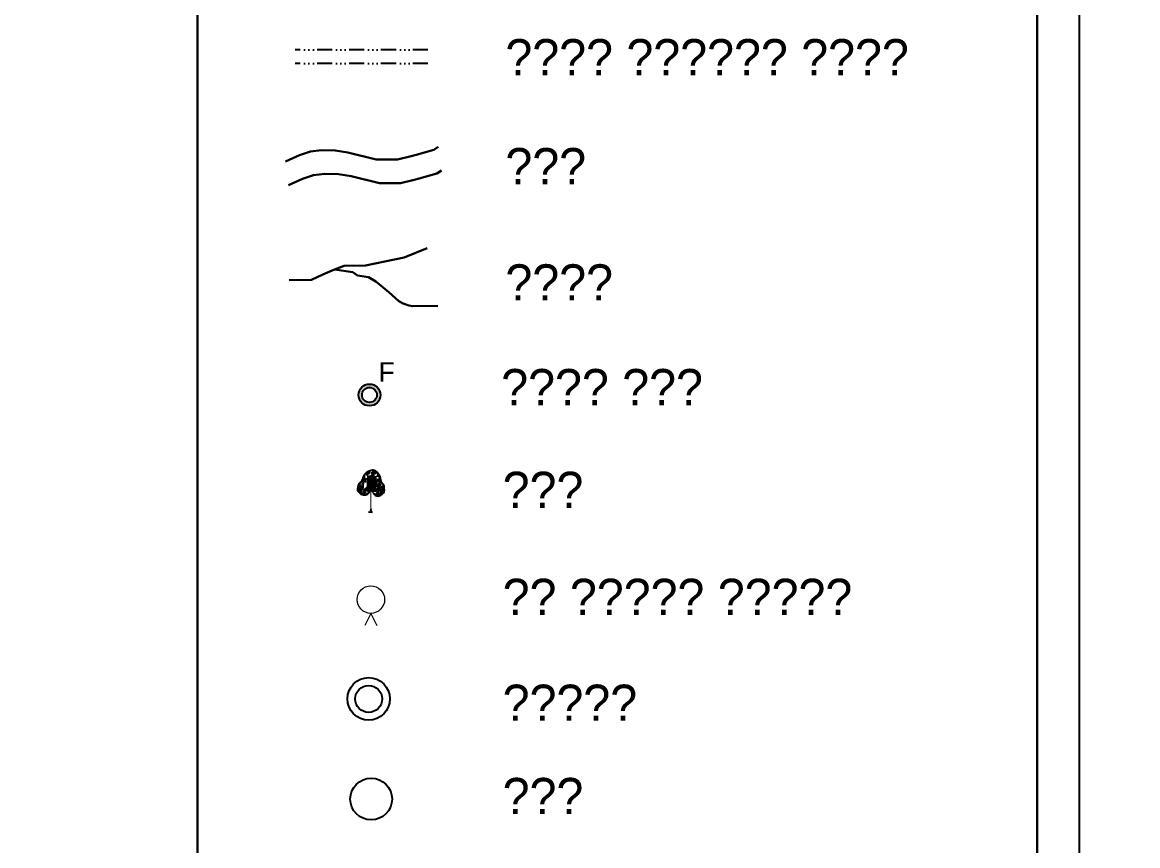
# Model space of a CAD drawing. Header units: millimetres. Extents: x -1419336 to 38707697, y -75591640 to 81.
# Drawn here: x 2407.2 to 2585.4, y -1426.9 to -1295.5 of the extents above; entities that cross this region are included whole.
import ezdxf

# ---------------------------------------------------------------- set-up
doc = ezdxf.new("R2010")
doc.units = ezdxf.units.MM
doc.linetypes.add('ACAD_ISO14W100', pattern=[24, 12, -3, 0, -3, 0, -3, 0, -3])
for name, color, linetype in [('Image', 7, 'Continuous'), ('Legend', 250, 'Continuous'), ('Sym_F', 250, 'Continuous'), ('Sym_STONE', 250, 'Continuous'), ('Sym_Tree', 92, 'Continuous')]:
    doc.layers.add(name, color=color, linetype=linetype)
doc.styles.get("Standard").update_dxf_attribs({"font": 'SakalBharati.ttf'})
picture_1 = doc.add_image_def('image5.jpg', size_in_pixel=(14666, 11006))
picture_2 = doc.add_image_def('image6.jpg', size_in_pixel=(14330, 10848))
picture_3 = doc.add_image_def('image7.jpg', size_in_pixel=(14388, 11097))

msp = doc.modelspace()

# ---------------------------------------------------------------- hatches: boundary and pattern name
at = {"layer": 'Sym_F'}
h = msp.add_hatch(color=256, dxfattribs=at)
h.paths.add_polyline_path([(2460.94, -1354.94, 1), (2464.41, -1354.94, 1)])
h.paths.add_polyline_path([(2463.87, -1354.94, -1), (2461.49, -1354.94, -1)], flags=16)

# ---------------------------------------------------------------- linework, layer by layer
at = {"color": 5, "lineweight": 20}
for q in [(2461.93, -1391.75), (2463.88, -1391.75)]:
    msp.add_line((2462.9, -1389.8), q, dxfattribs=at)
msp.add_ellipse((2462.9, -1387.6), major_axis=(2.2, 0), ratio=1, dxfattribs=at)
for major_axis in [(3.39, 0), (2.15, 0)]:
    msp.add_ellipse((2462.55, -1403.45), major_axis=major_axis, ratio=1)
at = {"layer": 'Legend'}
msp.add_lwpolyline([(1511.1, -1109.19), (2575.99, -1109.19), (2575.99, -1811.01), (1511.1, -1811.01)], close=True, dxfattribs=at)
at = {"layer": 'Legend', "lineweight": 30}
msp.add_lwpolyline([(2456.8, -1804.33), (1517.78, -1804.33), (1517.78, -1115.86), (2456.8, -1115.86), (2569.31, -1115.86), (2569.31, -1158.52), (2569.31, -1193.27), (2569.31, -1210.44), (2569.31, -1217.72), (2569.31, -1229.64), (2569.31, -1669.28), (2569.31, -1729.25), (2569.31, -1769.54), (2569.31, -1804.33)], close=True, dxfattribs=at)
for points in [[(2435.23, -1115.86), (2435.23, -1158.52), (2435.23, -1193.27), (2435.23, -1229.64), (2435.23, -1669.28), (2435.23, -1729.25), (2435.23, -1769.54), (2435.23, -1804.33)], [(2449.85, -1336.61), (2453.41, -1336.55), (2455.25, -1335.73), (2457.11, -1334.89), (2458.64, -1334.33), (2462.03, -1334.28), (2468.2, -1333), (2471.88, -1331.53)], [(2457.11, -1334.89), (2460.01, -1335.34), (2460.75, -1335.87), (2462.5, -1336.12), (2463.68, -1336.84), (2465.78, -1338.52), (2467.39, -1339.96), (2468.04, -1340.34), (2468.97, -1340.67), (2469.6, -1340.77), (2473.62, -1340.74)]]:
    msp.add_lwpolyline(points, dxfattribs=at)
at = {"layer": 'Legend', "linetype": 'ACAD_ISO14W100', "ltscale": 0.2, "flags": 128}
for points in [[(2472.02, -1299.87), (2450.8, -1299.87)], [(2472.02, -1302.03), (2450.8, -1302.03)]]:
    msp.add_lwpolyline(points, dxfattribs=at)
at = {"layer": 'Legend', "color": 5, "lineweight": 30}
for points in [[(2449.28, -1317.68), (2451.51, -1316.66), (2453.24, -1316.07), (2455.04, -1315.85), (2457.22, -1315.91), (2459.25, -1316.25), (2463.77, -1317.36), (2465.77, -1317.36), (2467.16, -1317.36), (2469.34, -1316.81), (2470.14, -1316.61), (2472.94, -1315.83), (2473.67, -1315.36)], [(2449.77, -1321.46), (2452, -1320.44), (2453.73, -1319.85), (2455.53, -1319.62), (2457.71, -1319.68), (2459.74, -1320.03), (2464.26, -1321.13), (2466.26, -1321.13), (2467.65, -1321.13), (2469.83, -1320.58), (2470.63, -1320.38), (2473.43, -1319.6), (2474.16, -1319.13)]]:
    msp.add_lwpolyline(points, dxfattribs=at)
at = {"layer": 'Sym_F'}
for major_axis in [(1.74, 0), (1.19, 0)]:
    msp.add_ellipse((2462.68, -1354.94), major_axis=major_axis, ratio=1, dxfattribs=at)
at = {"layer": 'Sym_STONE'}
msp.add_ellipse((2462.95, -1419.44), major_axis=(3.33, 0), ratio=1, dxfattribs=at)
at = {"layer": 'Sym_Tree'}
for p, q in [((2463.14, -1366.96), (2462.91, -1366.99)), ((2462.55, -1373.62), (2463.19, -1373.63))]:
    msp.add_line(p, q, dxfattribs=at)
at = {"layer": 'Sym_Tree', "color": 82, "const_width": 0.8}
for points in [[(2462.6, -1370.37), (2462.7, -1367.8)], [(2462.69, -1370.38), (2462.79, -1367.82)], [(2463.02, -1370), (2463.12, -1367.44)], [(2463.35, -1370.43), (2463.45, -1367.87)], [(2461.95, -1369.78), (2462.28, -1370.25)], [(2462.46, -1369.89), (2462.8, -1370.37)], [(2464.25, -1370), (2463.76, -1370.33)], [(2463.88, -1369.8), (2464.21, -1370.28)]]:
    msp.add_lwpolyline(points, dxfattribs=at)
at = {"layer": 'Sym_Tree', "color": 34}
msp.add_lwpolyline([(2462.91, -1373.62, 0.48, 0.16, 0), (2462.91, -1372.98, 0.16, 0.16, 0), (2462.91, -1370.35, 0.16, 0.16, 0)], format="xyseb", dxfattribs=at)
at = {"layer": 'Sym_Tree', "color": 82}
msp.add_open_spline([(2462.69, -1370.46), (2462.54, -1370.62), (2462.32, -1370.86), (2461.88, -1370.96), (2461.5, -1370.94), (2461.17, -1370.61), (2460.71, -1370.22), (2460.92, -1369.63), (2460.93, -1369.04), (2461.6, -1368.71), (2461.62, -1367.9), (2462.13, -1367.38), (2462.53, -1367.03), (2462.82, -1366.99), (2462.91, -1366.99)], degree=3, knots=[0, 0, 0, 0, 0.357151, 0.545743, 0.741494, 0.970117, 1.319935, 1.641608, 1.935314, 2.250626, 2.755061, 3.137005, 3.457298, 3.618487, 3.618487, 3.618487, 3.618487], dxfattribs=at)
at = {"layer": 'Sym_Tree', "color": 82, "start_tangent": (2462.911458, -1373.624316), "end_tangent": (2462.911458, -1373.624316)}
msp.add_spline([(2463.14, -1370.46), (2463.57, -1370.93), (2463.88, -1371.05), (2464.23, -1371.05), (2464.58, -1370.85), (2465.02, -1370.42), (2465.04, -1369.85), (2464.98, -1369.33), (2464.63, -1368.9), (2464.41, -1368.03), (2464.06, -1367.45), (2463.64, -1367.07), (2463.14, -1366.96)], degree=3, dxfattribs=at)
at = {"layer": 'Sym_Tree', "color": 82}
for points in [[(2461.65, -1368.22), (2461.58, -1368.39), (2461.83, -1367.88), (2461.79, -1367.87)], [(2461.92, -1367.58), (2461.76, -1367.86), (2461.68, -1368.13), (2461.62, -1368.39)], [(2462.04, -1367.97), (2461.79, -1367.87), (2461.82, -1368.19), (2461.62, -1368.39)], [(2461.7, -1367.99), (2461.76, -1367.86), (2461.67, -1368.16), (2461.7, -1368)], [(2462.04, -1367.97), (2461.89, -1367.65), (2461.76, -1367.86), (2461.7, -1368.09)], [(2461.76, -1367.86), (2461.74, -1367.93), (2461.7, -1367.99), (2461.76, -1367.86)], [(2461.7, -1368.09), (2461.74, -1367.93), (2461.76, -1367.86), (2461.74, -1367.93)], [(2461.76, -1367.86), (2461.7, -1368.09), (2461.82, -1368.19), (2462.04, -1367.97)], [(2462.92, -1366.99), (2462.21, -1367.32), (2461.92, -1367.58), (2461.76, -1367.86)], [(2461.83, -1367.88), (2461.79, -1367.87), (2462.07, -1367.49), (2462.21, -1367.32)], [(2461.82, -1368.19), (2462.04, -1367.97), (2462.04, -1367.97), (2461.79, -1367.87)], [(2461.98, -1368.25), (2462.04, -1367.97), (2462.04, -1367.97), (2461.89, -1367.65)], [(2462.01, -1367.58), (2461.98, -1367.54), (2461.91, -1367.69), (2461.92, -1367.73)], [(2461.91, -1367.69), (2461.92, -1367.73), (2461.95, -1367.63), (2462.01, -1367.58)], [(2462.07, -1367.49), (2462.21, -1367.32), (2461.92, -1367.58), (2462.07, -1367.49)], [(2462.04, -1367.97), (2461.92, -1367.73), (2461.99, -1367.58), (2462.32, -1367.38)], [(2461.92, -1367.58), (2462.07, -1367.49), (2462.01, -1367.58), (2461.98, -1367.54)], [(2461.92, -1367.73), (2462, -1367.66), (2462.76, -1368.01), (2463.03, -1368.12)], [(2462, -1367.66), (2461.94, -1367.68), (2461.92, -1367.73), (2462, -1367.66)], [(2462, -1367.66), (2462, -1367.61), (2462, -1367.66), (2461.94, -1367.68)], [(2461.95, -1367.63), (2462.01, -1367.58), (2462.92, -1366.99), (2462.72, -1367.01)], [(2461.99, -1367.58), (2462.32, -1367.38), (2462.35, -1367.84), (2462, -1367.66)], [(2462.25, -1367.43), (2462.32, -1367.38), (2462, -1367.66), (2462, -1367.61)], [(2462.35, -1367.84), (2462, -1367.66), (2462.01, -1367.75), (2462.35, -1367.84)], [(2462.01, -1367.75), (2462.35, -1367.84), (2462.32, -1367.38), (2463.04, -1367.09)], [(2462.29, -1367.36), (2462.1, -1367.47), (2462.01, -1367.58), (2462.29, -1367.36)], [(2462.05, -1367.62), (2462.09, -1367.65), (2462.25, -1367.43), (2462.32, -1367.38)], [(2462.32, -1367.38), (2462.1, -1367.47), (2462.05, -1367.62), (2462.09, -1367.65)], [(2462.32, -1367.38), (2463.04, -1367.09), (2462.32, -1367.38), (2462.1, -1367.47)], [(2462.21, -1367.32), (2462.5, -1367.19), (2462.29, -1367.36), (2462.1, -1367.47)], [(2462.5, -1367.19), (2462.54, -1367.07), (2462.36, -1367.19), (2462.21, -1367.32)], [(2462.5, -1367.19), (2462.39, -1367.19), (2462.21, -1367.32), (2462.5, -1367.19)], [(2462.36, -1367.19), (2462.21, -1367.32), (2462.5, -1367.19), (2462.39, -1367.19)], [(2462.33, -1367.38), (2462.92, -1366.99), (2463.12, -1366.99), (2462.99, -1367.13)], [(2463.36, -1366.99), (2462.78, -1367.37), (2462.33, -1367.38), (2462.92, -1366.99)], [(2462.92, -1366.99), (2462.72, -1367.01), (2462.53, -1367.08), (2462.36, -1367.19)], [(2462.53, -1367.08), (2462.36, -1367.19), (2462.64, -1367.05), (2462.72, -1367.01)], [(2462.68, -1367.04), (2462.5, -1367.19), (2462.52, -1367.12), (2462.36, -1367.19)], [(2462.68, -1367.04), (2462.64, -1367.05), (2462.36, -1367.19), (2462.5, -1367.19)], [(2462.36, -1367.19), (2462.5, -1367.19), (2462.62, -1367.07), (2462.63, -1367.05)], [(2462.52, -1367.12), (2462.36, -1367.19), (2462.5, -1367.19), (2462.54, -1367.07)], [(2463.53, -1367.86), (2462.8, -1367.84), (2462.48, -1367.97), (2462.37, -1367.73)], [(2462.46, -1367.58), (2462.73, -1367.36), (2463.36, -1366.99), (2463.53, -1367.86)], [(2462.77, -1367.43), (2462.78, -1367.37), (2462.46, -1367.58), (2462.73, -1367.36)], [(2462.62, -1367.07), (2462.62, -1367.07), (2462.68, -1367.04), (2462.5, -1367.19)], [(2462.52, -1367.08), (2462.5, -1367.19), (2462.63, -1367.05), (2462.59, -1367.07)], [(2462.62, -1367.07), (2462.63, -1367.05), (2462.52, -1367.08), (2462.5, -1367.19)], [(2462.52, -1367.08), (2462.72, -1367.01), (2462.68, -1367.04), (2462.64, -1367.05)], [(2462.64, -1367.05), (2462.72, -1367.01), (2462.52, -1367.08), (2462.72, -1367.01)], [(2462.63, -1367.05), (2462.59, -1367.07), (2462.62, -1367.07)], [(2463.53, -1367.86), (2462.8, -1367.84), (2462.78, -1368.21), (2462.72, -1368.41)], [(2463.36, -1366.99), (2463.53, -1367.86), (2462.8, -1367.84), (2462.77, -1367.38)], [(2463.73, -1367.12), (2463.55, -1367.04), (2462.77, -1367.39), (2462.78, -1367.43)], [(2462.78, -1367.37), (2462.78, -1367.37), (2462.77, -1367.43), (2462.78, -1367.37)], [(2462.77, -1367.39), (2462.78, -1367.43), (2462.78, -1367.37)], [(2462.8, -1367.84), (2462.77, -1367.38), (2463.53, -1367.86), (2462.8, -1367.84)], [(2462.92, -1366.99), (2463.14, -1366.96), (2463.36, -1366.99), (2462.78, -1367.37)], [(2463.41, -1368.49), (2463.51, -1368.13), (2463.53, -1367.86), (2462.8, -1367.84)], [(2463.12, -1366.99), (2462.99, -1367.13), (2462.85, -1367.17), (2462.96, -1367.07)], [(2462.99, -1367.13), (2462.85, -1367.17), (2462.87, -1367.11), (2462.96, -1367.07)], [(2462.85, -1367.17), (2462.96, -1367.07), (2462.99, -1367.13), (2462.85, -1367.17)], [(2462.86, -1367.17), (2462.87, -1367.11), (2462.96, -1367.07), (2462.91, -1366.99)], [(2462.96, -1367.07), (2462.91, -1366.99), (2463.12, -1366.99), (2462.96, -1367.07)], [(2463.12, -1366.99), (2462.96, -1367.07), (2463.14, -1366.96), (2463.36, -1366.99)], [(2463.12, -1368.47), (2463.07, -1368.1), (2463.09, -1367.83), (2463.81, -1367.9)], [(2463.36, -1366.99), (2463.09, -1367.83), (2463.81, -1367.9), (2463.9, -1367.46)], [(2464.18, -1367.69), (2463.94, -1367.44), (2463.36, -1366.99), (2463.09, -1367.83)], [(2463.81, -1367.9), (2463.9, -1367.46), (2463.09, -1367.83), (2463.81, -1367.9)], [(2463.09, -1367.83), (2463.81, -1367.9), (2464.11, -1368.08), (2464.25, -1367.85)], [(2463.09, -1367.83), (2463.81, -1367.9), (2463.78, -1368.28), (2463.82, -1368.48)], [(2464.25, -1367.85), (2464.18, -1367.77), (2463.38, -1368.02), (2463.1, -1368.1)], [(2463.29, -1367.13), (2463.11, -1367.04), (2463.14, -1367.07), (2463.18, -1367.09)], [(2463.18, -1367.09), (2463.11, -1367.04), (2463.29, -1367.13), (2463.11, -1367.04)], [(2463.14, -1366.96), (2463.36, -1366.99), (2463.63, -1367.09), (2463.55, -1367.04)], [(2463.19, -1367.09), (2463.22, -1367.11), (2463.2, -1367.11)], [(2463.9, -1367.46), (2463.23, -1367.08), (2463.9, -1367.45), (2464.11, -1367.57)], [(2464.16, -1367.86), (2463.81, -1367.9), (2463.9, -1367.46), (2463.23, -1367.08)], [(2463.36, -1366.99), (2463.55, -1367.04), (2463.73, -1367.12), (2463.88, -1367.26)], [(2464.23, -1367.75), (2464.18, -1367.69), (2463.36, -1366.99), (2463.55, -1367.04)], [(2463.36, -1366.99), (2464.02, -1367.41), (2464.28, -1367.7), (2464.4, -1368)], [(2463.73, -1367.12), (2463.88, -1367.26), (2463.63, -1367.09), (2463.55, -1367.04)], [(2463.59, -1367.07), (2463.74, -1367.24), (2463.74, -1367.17), (2463.88, -1367.26)], [(2463.65, -1367.11), (2463.65, -1367.11), (2463.59, -1367.07), (2463.74, -1367.24)], [(2463.59, -1367.07), (2463.63, -1367.09), (2463.88, -1367.26), (2463.74, -1367.24)], [(2463.74, -1367.13), (2463.74, -1367.24), (2463.63, -1367.09), (2463.67, -1367.11)], [(2463.65, -1367.11), (2463.63, -1367.09), (2463.74, -1367.13), (2463.74, -1367.24)], [(2463.88, -1367.26), (2463.74, -1367.24), (2463.65, -1367.11), (2463.63, -1367.09)], [(2463.74, -1367.24), (2463.73, -1367.12), (2463.88, -1367.26), (2464.02, -1367.41)], [(2463.74, -1367.17), (2463.88, -1367.26), (2463.74, -1367.24), (2463.73, -1367.12)], [(2464.02, -1367.41), (2463.74, -1367.24), (2463.94, -1367.44), (2464.11, -1367.57)], [(2463.74, -1367.24), (2463.86, -1367.25), (2464.02, -1367.41), (2463.74, -1367.24)], [(2463.88, -1367.26), (2464.02, -1367.41), (2463.74, -1367.24), (2463.86, -1367.25)], [(2464.2, -1367.7), (2463.9, -1367.46), (2463.81, -1367.9), (2464.18, -1367.77)], [(2463.81, -1367.9), (2464.18, -1367.77), (2464.16, -1367.86), (2463.81, -1367.9)], [(2463.9, -1367.45), (2464.11, -1367.57), (2464.14, -1367.73), (2464.09, -1367.75)], [(2463.96, -1367.51), (2463.9, -1367.46), (2464.18, -1367.77), (2464.19, -1367.72)], [(2464.14, -1367.73), (2464.09, -1367.75), (2463.96, -1367.51), (2463.9, -1367.46)], [(2464.11, -1368.08), (2464.25, -1367.85), (2464.2, -1367.7), (2463.9, -1367.46)], [(2463.94, -1367.44), (2464.11, -1367.57), (2464.18, -1367.69), (2463.94, -1367.44)], [(2464.13, -1367.59), (2464.02, -1367.41), (2464.28, -1367.7), (2464.13, -1367.59)], [(2464.33, -1368.01), (2464.36, -1368.01), (2464.13, -1367.59), (2464.02, -1367.41)], [(2464.11, -1368.08), (2464.3, -1367.78), (2464.4, -1368), (2464.43, -1368.24)], [(2464.13, -1368.36), (2464.11, -1368.08), (2464.11, -1368.08), (2464.3, -1367.78)], [(2464.28, -1367.7), (2464.13, -1367.59), (2464.18, -1367.69), (2464.22, -1367.66)], [(2464.18, -1367.69), (2464.22, -1367.66), (2464.28, -1367.81), (2464.25, -1367.85)], [(2464.28, -1367.81), (2464.25, -1367.85), (2464.23, -1367.75), (2464.18, -1367.69)], [(2464.18, -1367.77), (2464.19, -1367.72), (2464.18, -1367.77), (2464.24, -1367.8)], [(2464.18, -1367.77), (2464.24, -1367.8), (2464.25, -1367.85), (2464.18, -1367.77)], [(2464.28, -1367.7), (2464.4, -1368), (2464.44, -1368.28), (2464.47, -1368.54)], [(2461.07, -1369.25), (2460.91, -1369.45), (2460.82, -1370.04), (2461.63, -1370.1)], [(2460.88, -1369.85), (2460.82, -1370.04), (2460.91, -1369.45), (2460.84, -1369.85)], [(2460.91, -1369.45), (2460.84, -1369.85), (2460.98, -1369.52), (2460.99, -1369.49)], [(2460.84, -1370.22), (2460.9, -1370.27), (2460.91, -1369.45), (2460.98, -1369.52)], [(2460.91, -1369.45), (2460.98, -1369.52), (2460.88, -1369.85)], [(2461.21, -1369.08), (2461.23, -1369.67), (2460.91, -1369.44), (2461.23, -1369.67)], [(2461.03, -1369.08), (2460.97, -1369.2), (2460.93, -1369.35), (2460.91, -1369.45)], [(2460.91, -1369.44), (2461.23, -1369.67), (2461.39, -1369.25), (2461.28, -1369.17)], [(2460.93, -1369.35), (2460.91, -1369.45), (2461.09, -1369.53), (2461.28, -1369.17)], [(2461.03, -1369.28), (2461.03, -1369.28), (2461.07, -1369.25), (2460.91, -1369.45)], [(2460.93, -1369.36), (2461.02, -1369.25), (2461.02, -1369.25)], [(2460.97, -1369.31), (2460.94, -1369.33), (2460.93, -1369.36), (2461.02, -1369.25)], [(2461, -1369.3), (2460.99, -1369.18), (2460.97, -1369.31), (2460.94, -1369.33)], [(2461.03, -1369.28), (2460.94, -1369.33), (2461, -1369.3), (2460.99, -1369.18)], [(2460.96, -1369.38), (2460.96, -1369.38), (2461.03, -1369.28), (2460.94, -1369.33)], [(2461.18, -1369.11), (2461.1, -1369.09), (2460.99, -1369.18), (2460.96, -1369.38)], [(2460.99, -1369.18), (2460.96, -1369.38), (2461.05, -1369.26), (2461.07, -1369.15)], [(2461.05, -1369.33), (2461.05, -1369.26), (2460.96, -1369.38)], [(2461.27, -1369), (2461.2, -1369.01), (2461.03, -1369.08), (2460.97, -1369.2)], [(2461.01, -1369.44), (2461.38, -1369.35), (2461.02, -1369.39), (2460.98, -1369.52)], [(2461.02, -1369.39), (2460.98, -1369.52), (2461.02, -1369.71), (2461.1, -1369.57)], [(2461.02, -1369.55), (2461.05, -1369.49), (2460.98, -1370.43), (2461.12, -1370.51)], [(2460.98, -1369.52), (2460.99, -1369.49), (2461.63, -1370.1), (2461.47, -1369.96)], [(2460.99, -1369.18), (2461.03, -1369.08), (2461.05, -1369.33), (2461.05, -1369.26)], [(2461.07, -1369.15), (2461.1, -1369.09), (2460.99, -1369.18), (2461.03, -1369.08)], [(2461.1, -1369.57), (2461.11, -1369.63), (2461.01, -1369.44), (2461.38, -1369.35)], [(2461.02, -1369.25), (2461.02, -1369.25), (2461.03, -1369.28)], [(2461.02, -1369.71), (2461.1, -1369.57), (2461.02, -1369.55), (2461.05, -1369.49)], [(2461.04, -1369.07), (2461.1, -1369.01), (2461.14, -1368.97), (2461.2, -1368.91)], [(2461.13, -1369.1), (2461.7, -1368.91), (2461.04, -1369.07), (2461.1, -1369.01)], [(2461.18, -1369.14), (2461.05, -1369.26), (2461.25, -1369.12), (2461.21, -1369.08)], [(2461.05, -1369.26), (2461.07, -1369.15), (2461.18, -1369.11)], [(2461.09, -1369.53), (2461.28, -1369.17), (2461.18, -1369.14), (2461.05, -1369.26)], [(2461.18, -1369.11), (2461.18, -1369.11), (2461.07, -1369.15), (2461.1, -1369.09)], [(2461.15, -1369.88), (2461.09, -1369.53), (2461.47, -1369.96), (2461.21, -1369.71)], [(2461.23, -1369.67), (2461.23, -1369.67), (2461.15, -1369.88), (2461.09, -1369.53)], [(2461.2, -1368.92), (2461.14, -1368.97), (2461.1, -1369.01), (2461.18, -1369)], [(2461.1, -1369.01), (2461.18, -1369), (2461.2, -1369.01), (2461.27, -1369)], [(2461.23, -1369.1), (2461.28, -1369.06), (2461.18, -1369.11), (2461.1, -1369.09)], [(2461.25, -1369.69), (2461.11, -1369.63), (2461.1, -1369.57), (2461.11, -1369.63)], [(2461.21, -1369.71), (2461.29, -1369.74), (2461.25, -1369.69), (2461.11, -1369.63)], [(2461.25, -1369.12), (2461.21, -1369.08), (2461.13, -1369.1), (2461.7, -1368.91)], [(2461.26, -1368.87), (2461.29, -1368.98), (2461.2, -1369.01), (2461.14, -1368.97)], [(2461.14, -1368.97), (2461.2, -1368.91), (2461.26, -1368.87), (2461.29, -1368.98)], [(2461.2, -1369.01), (2461.14, -1368.97), (2461.2, -1368.91), (2461.21, -1368.98)], [(2461.14, -1368.97), (2461.2, -1368.98), (2461.2, -1368.92), (2461.14, -1368.97)], [(2461.2, -1368.98), (2461.2, -1368.98), (2461.14, -1368.97), (2461.2, -1368.98)], [(2461.23, -1368.94), (2461.18, -1369), (2461.38, -1368.76)], [(2461.29, -1368.98), (2461.2, -1368.98), (2461.23, -1368.94), (2461.18, -1369)], [(2461.2, -1368.91), (2461.21, -1368.98), (2461.2, -1368.92), (2461.23, -1368.94)], [(2461.2, -1368.92), (2461.23, -1368.94), (2461.2, -1368.98)], [(2461.2, -1369.01), (2461.27, -1369), (2461.29, -1368.98), (2461.2, -1368.98)], [(2461.27, -1369), (2461.27, -1369), (2461.27, -1369), (2461.2, -1369.01)], [(2461.21, -1369.08), (2461.29, -1369.05), (2461.28, -1369.15), (2461.21, -1369.11)], [(2461.29, -1369.05), (2461.29, -1369.16), (2461.21, -1369.08), (2461.29, -1369.05)], [(2461.39, -1369.25), (2461.29, -1369.05), (2461.21, -1369.08), (2461.23, -1369.67)], [(2461.28, -1369.15), (2461.21, -1369.11), (2461.28, -1369.15), (2461.29, -1369.07)], [(2461.53, -1369.53), (2461.31, -1369.75), (2461.21, -1369.71), (2461.29, -1369.74)], [(2461.47, -1369.96), (2461.21, -1369.71), (2461.23, -1369.67), (2461.48, -1369.83)], [(2461.36, -1369.34), (2461.22, -1369.29), (2461.36, -1369.34), (2461.23, -1369.67)], [(2461.36, -1369.34), (2461.27, -1369.3), (2461.36, -1369.34), (2461.22, -1369.29)], [(2461.87, -1368.83), (2461.76, -1370.01), (2461.23, -1369.67), (2461.5, -1369.1)], [(2461.76, -1370.01), (2461.23, -1369.67), (2461.27, -1369), (2461.51, -1368.96)], [(2461.28, -1369.15), (2461.29, -1369.07), (2461.23, -1369.1), (2461.28, -1369.06)], [(2461.23, -1369.67), (2461.5, -1369.1), (2461.46, -1369.91), (2461.46, -1370.22)], [(2461.36, -1369.34), (2461.23, -1369.67), (2461.28, -1369.17), (2461.39, -1369.25)], [(2461.39, -1369.25), (2461.45, -1369.38), (2461.23, -1369.67), (2461.38, -1369.35)], [(2461.23, -1369.67), (2461.38, -1369.35), (2461.36, -1369.34), (2461.27, -1369.3)], [(2461.23, -1369.67), (2461.23, -1369.67), (2461.53, -1369.53), (2461.31, -1369.75)], [(2461.74, -1369.53), (2461.23, -1369.67), (2461.23, -1369.67)], [(2461.63, -1370.1), (2461.47, -1369.96), (2461.74, -1369.53), (2461.23, -1369.67)], [(2461.23, -1369.67), (2461.39, -1369.66), (2461.23, -1369.67)], [(2461.23, -1369.67), (2461.48, -1369.83), (2461.23, -1369.67), (2461.39, -1369.66)], [(2461.76, -1370.01), (2461.46, -1369.91), (2461.76, -1370.01), (2461.23, -1369.67)], [(2461.26, -1368.87), (2461.27, -1368.89), (2461.38, -1368.76), (2461.52, -1368.68)], [(2461.38, -1368.76), (2461.38, -1368.76), (2461.26, -1368.87), (2461.27, -1368.89)], [(2461.27, -1369), (2461.27, -1368.89), (2461.33, -1368.97), (2461.52, -1368.68)], [(2461.38, -1368.76), (2461.52, -1368.68), (2461.27, -1369), (2461.27, -1368.89)], [(2461.52, -1368.82), (2461.52, -1368.68), (2461.27, -1369)], [(2461.27, -1369), (2461.51, -1368.96), (2461.68, -1368.8), (2461.51, -1368.96)], [(2461.27, -1369), (2461.27, -1369), (2461.27, -1369)], [(2461.27, -1369), (2461.27, -1369), (2461.27, -1369)], [(2461.39, -1369.25), (2461.28, -1369.17), (2461.39, -1369.25), (2461.27, -1369.3)], [(2461.39, -1369.25), (2461.27, -1369.3), (2461.39, -1369.25), (2461.45, -1369.38)], [(2461.28, -1369.17), (2461.33, -1369.13), (2461.29, -1369.05), (2461.29, -1369.16)], [(2461.28, -1369.17), (2461.39, -1369.25), (2461.28, -1369.17), (2461.33, -1369.13)], [(2461.5, -1368.98), (2461.5, -1369.1), (2461.39, -1369.25), (2461.29, -1369.05)], [(2461.33, -1368.97), (2461.52, -1368.68), (2461.52, -1368.82), (2461.64, -1368.82)], [(2461.33, -1368.97), (2461.52, -1368.88), (2461.52, -1368.82), (2461.35, -1368.95)], [(2461.52, -1368.88), (2461.52, -1368.82), (2461.33, -1368.97), (2461.52, -1368.88)], [(2461.52, -1368.82), (2461.35, -1368.95), (2461.52, -1368.88), (2461.52, -1368.82)], [(2461.38, -1368.76), (2461.52, -1368.68), (2461.62, -1368.39), (2461.58, -1368.39)], [(2461.51, -1368.59), (2461.51, -1368.58), (2461.38, -1368.76), (2461.52, -1368.68)], [(2461.5, -1369.1), (2461.5, -1368.98), (2461.41, -1369.29), (2461.39, -1369.25)], [(2461.41, -1369.29), (2461.39, -1369.25), (2461.55, -1369.25), (2461.5, -1369.32)], [(2461.45, -1369.38), (2461.5, -1369.32), (2461.5, -1369.1), (2461.5, -1368.98)], [(2461.49, -1369.46), (2461.58, -1369.51), (2461.45, -1369.38), (2461.5, -1369.32)], [(2461.63, -1369.31), (2461.5, -1369.32), (2461.49, -1369.46), (2461.58, -1369.51)], [(2461.53, -1369.53), (2461.49, -1369.46), (2461.5, -1369.32), (2461.58, -1369.51)], [(2461.76, -1370.01), (2461.6, -1370.02), (2461.53, -1369.53), (2461.49, -1369.46)], [(2461.87, -1368.83), (2461.68, -1368.8), (2461.55, -1369.25), (2461.5, -1369.1)], [(2461.68, -1368.8), (2461.51, -1368.96), (2461.5, -1369.1), (2461.51, -1368.96)], [(2461.5, -1369.1), (2461.51, -1368.96), (2461.52, -1368.82)], [(2461.5, -1368.98), (2461.6, -1368.99), (2461.5, -1368.98), (2461.5, -1369.1)], [(2461.5, -1369.1), (2461.5, -1368.98), (2461.5, -1368.98), (2461.6, -1368.99)], [(2461.55, -1369.25), (2461.5, -1369.1), (2461.5, -1369.1), (2461.5, -1368.98)], [(2461.55, -1369.25), (2461.5, -1369.32), (2461.76, -1370.01), (2461.6, -1370.02)], [(2461.5, -1369.32), (2461.58, -1369.51), (2461.63, -1369.31), (2461.5, -1369.32)], [(2461.5, -1369.32), (2461.58, -1369.51), (2461.5, -1369.32), (2461.58, -1369.51)], [(2461.55, -1368.72), (2461.52, -1368.68), (2461.51, -1368.59), (2461.51, -1368.58)], [(2461.82, -1368.19), (2461.62, -1368.39), (2461.68, -1368.8), (2461.52, -1368.82)], [(2461.52, -1368.88), (2461.52, -1368.82), (2461.55, -1368.72), (2461.52, -1368.68)], [(2461.52, -1368.82), (2461.52, -1368.82), (2461.52, -1368.82), (2461.52, -1368.68)], [(2461.68, -1368.8), (2461.52, -1368.82), (2461.96, -1368.84), (2462.43, -1368.84)], [(2461.52, -1368.82), (2461.64, -1368.82), (2461.52, -1368.88), (2461.52, -1368.82)], [(2461.52, -1368.82), (2461.52, -1368.82), (2461.52, -1368.82)], [(2461.53, -1368.65), (2461.55, -1368.72), (2461.62, -1368.39), (2461.67, -1368.57)], [(2461.62, -1368.39), (2461.58, -1368.39), (2461.56, -1368.48), (2461.53, -1368.53)], [(2461.56, -1368.48), (2461.53, -1368.53), (2461.53, -1368.65), (2461.55, -1368.72)], [(2461.54, -1368.6), (2461.55, -1368.72), (2461.7, -1368.14), (2461.72, -1368.08)], [(2461.56, -1368.48), (2461.62, -1368.39), (2461.54, -1368.6), (2461.55, -1368.72)], [(2461.62, -1368.39), (2461.67, -1368.57), (2461.56, -1368.48), (2461.62, -1368.39)], [(2461.7, -1368), (2461.65, -1368.15), (2461.65, -1368.22), (2461.58, -1368.39)], [(2461.68, -1368.13), (2461.7, -1368.09), (2461.58, -1368.39), (2461.61, -1368.39)], [(2461.64, -1368.31), (2461.58, -1368.39), (2461.65, -1368.15), (2461.7, -1368.14)], [(2461.63, -1368.34), (2461.66, -1368.24), (2461.64, -1368.31), (2461.58, -1368.39)], [(2461.58, -1368.39), (2461.61, -1368.39), (2461.64, -1368.33), (2461.64, -1368.31)], [(2461.68, -1368.13), (2461.62, -1368.39), (2461.98, -1368.25), (2462.04, -1367.97)], [(2461.67, -1368.16), (2461.7, -1368), (2461.63, -1368.34), (2461.66, -1368.24)], [(2461.64, -1368.33), (2461.64, -1368.31), (2461.66, -1368.24), (2461.7, -1368.09)], [(2461.65, -1368.15), (2461.7, -1368.14), (2461.7, -1368), (2461.65, -1368.15)], [(2461.7, -1368.14), (2461.72, -1368.08), (2461.68, -1368.13), (2461.7, -1368.09)], [(2461.82, -1368.19), (2462.06, -1368.55), (2462.2, -1368.76), (2461.68, -1368.8)], [(2461.68, -1368.8), (2462.2, -1368.76), (2461.82, -1368.19), (2462.06, -1368.55)], [(2462.27, -1368.41), (2462.2, -1368.76), (2461.68, -1368.8), (2462.2, -1368.76)], [(2462.2, -1368.76), (2461.68, -1368.8), (2461.96, -1368.84)], [(2461.87, -1368.83), (2462.14, -1369), (2461.87, -1368.83), (2461.68, -1368.8)], [(2461.7, -1367.99), (2461.7, -1367.99), (2461.7, -1368.09), (2461.74, -1367.93)], [(2462.27, -1368.41), (2461.82, -1368.19), (2462.27, -1368.41), (2462.2, -1368.76)], [(2462.33, -1368.21), (2462.69, -1368.21), (2462.27, -1368.41), (2461.82, -1368.19)], [(2462.14, -1369), (2462.18, -1368.84), (2461.87, -1368.83), (2462.14, -1369)], [(2461.96, -1368.84), (2462.43, -1368.84), (2462.96, -1368.49), (2463.06, -1368.13)], [(2461.96, -1368.84), (2461.96, -1368.84), (2462.14, -1369), (2462.18, -1368.84)], [(2463.51, -1369.57), (2462.44, -1369.61), (2462.32, -1368.83), (2462.21, -1370.01)], [(2462.33, -1368.21), (2462.27, -1368.41), (2462.27, -1368.41), (2462.33, -1368.21)], [(2462.76, -1368.01), (2463.03, -1368.12), (2462.33, -1368.21), (2462.69, -1368.21)], [(2462.72, -1368.41), (2462.78, -1368.21), (2463.51, -1369.57), (2462.44, -1369.61)], [(2463.82, -1368.48), (2463.78, -1368.28), (2462.89, -1369.53), (2463.94, -1369.71)], [(2462.89, -1369.53), (2463.94, -1369.71), (2464.16, -1368.95), (2464.12, -1370.13)], [(2464.08, -1368.95), (2463.61, -1368.89), (2463.12, -1368.47), (2463.07, -1368.1)], [(2463.38, -1368.02), (2463.1, -1368.1), (2463.78, -1368.28), (2463.43, -1368.23)], [(2463.63, -1368.95), (2463.63, -1368.95), (2463.42, -1369.08), (2463.41, -1368.92)], [(2463.78, -1368.28), (2463.43, -1368.23), (2463.82, -1368.48), (2464.29, -1368.32)], [(2464.35, -1368.95), (2464.51, -1368.99), (2464.08, -1368.95), (2463.61, -1368.89)], [(2463.78, -1368.28), (2463.82, -1368.48), (2463.82, -1368.48), (2463.78, -1368.28)], [(2463.82, -1368.48), (2464.29, -1368.32), (2463.82, -1368.48), (2463.84, -1368.83)], [(2463.82, -1368.48), (2463.84, -1368.83), (2464.35, -1368.95), (2463.84, -1368.83)], [(2464.29, -1368.32), (2464.01, -1368.64), (2463.84, -1368.83), (2464.35, -1368.95)], [(2464.35, -1368.95), (2463.84, -1368.83), (2464.29, -1368.32), (2464.01, -1368.64)], [(2463.84, -1368.83), (2464.35, -1368.95), (2464.08, -1368.95)], [(2463.87, -1369.08), (2463.85, -1368.92), (2464.16, -1368.95), (2463.87, -1369.08)], [(2464.16, -1368.95), (2463.87, -1369.08), (2464.16, -1368.95), (2464.35, -1368.95)], [(2463.95, -1368), (2463.97, -1368.08), (2463.99, -1368.14), (2463.95, -1368)], [(2464.4, -1368), (2464.43, -1368.24), (2464.29, -1368.32), (2464.11, -1368.08)], [(2464.11, -1368.08), (2464.36, -1368.01), (2464.29, -1368.32), (2464.47, -1368.54)], [(2464.29, -1368.32), (2464.11, -1368.08), (2464.11, -1368.08), (2464.36, -1368.01)], [(2464.44, -1368.28), (2464.47, -1368.54), (2464.13, -1368.36), (2464.11, -1368.08)], [(2464.16, -1368.95), (2464.12, -1370.13), (2464.69, -1369.86), (2464.49, -1369.26)], [(2464.12, -1370.13), (2464.69, -1369.86), (2464.74, -1369.2), (2464.51, -1369.12)], [(2464.43, -1369.41), (2464.47, -1369.48), (2464.12, -1370.13), (2464.28, -1370.16)], [(2464.12, -1370.13), (2464.28, -1370.16), (2464.41, -1369.69), (2464.46, -1369.62)], [(2464.16, -1368.95), (2464.35, -1368.95), (2464.43, -1369.41), (2464.49, -1369.26)], [(2464.24, -1370.24), (2464.41, -1370.12), (2464.2, -1369.66), (2464.69, -1369.86)], [(2464.2, -1369.66), (2464.69, -1369.86), (2464.69, -1369.86)], [(2464.9, -1369.47), (2465.03, -1369.69), (2465.06, -1370.28), (2464.24, -1370.24)], [(2464.29, -1368.32), (2464.47, -1368.54), (2464.35, -1368.95), (2464.51, -1368.99)], [(2464.86, -1369.32), (2464.32, -1369.05), (2464.96, -1369.29), (2464.91, -1369.23)], [(2464.74, -1369.31), (2464.79, -1369.28), (2464.86, -1369.32), (2464.32, -1369.05)], [(2464.46, -1368.37), (2464.5, -1368.55), (2464.33, -1368.01), (2464.36, -1368.01)], [(2464.34, -1369.46), (2464.47, -1369.48), (2464.46, -1369.62), (2464.37, -1369.66)], [(2464.47, -1369.48), (2464.37, -1369.66), (2464.34, -1369.46), (2464.47, -1369.48)], [(2464.35, -1368.95), (2464.51, -1369.12), (2464.49, -1369.26), (2464.51, -1369.12)], [(2464.74, -1369.2), (2464.51, -1369.12), (2464.35, -1368.95), (2464.51, -1369.12)], [(2464.46, -1369.62), (2464.37, -1369.66), (2464.51, -1369.55), (2464.47, -1369.48)], [(2464.47, -1369.48), (2464.37, -1369.66), (2464.47, -1369.48), (2464.37, -1369.66)], [(2464.41, -1369.69), (2464.46, -1369.62), (2464.47, -1369.48), (2464.37, -1369.66)], [(2464.69, -1369.86), (2464.49, -1369.26), (2464.43, -1370.07), (2464.39, -1370.38)], [(2464.44, -1368.14), (2464.4, -1368), (2464.45, -1368.31), (2464.44, -1368.15)], [(2464.43, -1368.24), (2464.41, -1368.08), (2464.4, -1368), (2464.41, -1368.08)], [(2464.42, -1368.29), (2464.4, -1368.22), (2464.44, -1368.28), (2464.43, -1368.24)], [(2464.52, -1368.76), (2464.5, -1368.88), (2464.42, -1368.29), (2464.4, -1368.22)], [(2464.47, -1368.54), (2464.4, -1368.71), (2464.51, -1368.64), (2464.47, -1368.54)], [(2464.53, -1368.81), (2464.5, -1368.88), (2464.47, -1368.54), (2464.4, -1368.71)], [(2464.68, -1369.16), (2464.53, -1368.85), (2464.51, -1368.99), (2464.4, -1368.97)], [(2464.51, -1368.99), (2464.4, -1368.97), (2464.5, -1369.04), (2464.51, -1368.99)], [(2464.44, -1368.14), (2464.44, -1368.14), (2464.43, -1368.24), (2464.41, -1368.08)], [(2464.52, -1369.15), (2464.41, -1369.15), (2464.52, -1369.15), (2464.49, -1369.26)], [(2464.49, -1369.26), (2464.52, -1369.15), (2464.52, -1369.15), (2464.41, -1369.15)], [(2464.47, -1368.3), (2464.42, -1368.29), (2464.44, -1368.15), (2464.47, -1368.3)], [(2464.46, -1368.46), (2464.5, -1368.55), (2464.47, -1368.3), (2464.42, -1368.29)], [(2464.46, -1368.48), (2464.46, -1368.46), (2464.45, -1368.39), (2464.43, -1368.24)], [(2464.44, -1368.28), (2464.43, -1368.24), (2464.5, -1368.55), (2464.47, -1368.54)], [(2464.43, -1369.41), (2464.49, -1369.26), (2464.49, -1369.26), (2464.52, -1369.15)], [(2464.56, -1369.47), (2464.59, -1369.43), (2464.43, -1369.41), (2464.47, -1369.48)], [(2464.44, -1368.15), (2464.47, -1368.3), (2464.46, -1368.37), (2464.5, -1368.55)], [(2464.45, -1368.31), (2464.44, -1368.15), (2464.47, -1368.49), (2464.45, -1368.39)], [(2464.47, -1368.49), (2464.45, -1368.39), (2464.46, -1368.46), (2464.5, -1368.55)], [(2464.5, -1368.55), (2464.47, -1368.54), (2464.46, -1368.48), (2464.46, -1368.46)], [(2464.51, -1368.64), (2464.47, -1368.54), (2464.52, -1368.76), (2464.5, -1368.88)], [(2464.47, -1368.54), (2464.5, -1368.55), (2464.51, -1368.64), (2464.54, -1368.69)], [(2464.66, -1368.95), (2464.53, -1368.85), (2464.47, -1368.54), (2464.5, -1368.55)], [(2464.51, -1369.55), (2464.47, -1369.48), (2464.49, -1369.26), (2464.52, -1369.15)], [(2464.49, -1369.26), (2464.51, -1369.12), (2464.51, -1368.99)], [(2464.52, -1369.15), (2464.49, -1369.26), (2464.59, -1369.43), (2464.71, -1369.24)], [(2464.49, -1369.26), (2464.52, -1369.15), (2464.56, -1369.47), (2464.59, -1369.43)], [(2464.51, -1368.64), (2464.54, -1368.69), (2464.53, -1368.81), (2464.5, -1368.88)], [(2464.51, -1369.05), (2464.51, -1368.99), (2464.5, -1368.88), (2464.53, -1368.85)], [(2464.5, -1369.04), (2464.51, -1368.99), (2464.68, -1369.16), (2464.51, -1369.05)], [(2464.51, -1368.99), (2464.53, -1368.85), (2464.74, -1369.2)], [(2464.51, -1368.99), (2464.51, -1368.99), (2464.51, -1368.99), (2464.53, -1368.85)], [(2464.51, -1368.99), (2464.67, -1369.13), (2464.51, -1369.05), (2464.51, -1368.99)], [(2464.68, -1369.16), (2464.51, -1369.05), (2464.51, -1368.99), (2464.67, -1369.13)], [(2464.51, -1368.99), (2464.51, -1368.99), (2464.51, -1368.99)], [(2464.59, -1369.43), (2464.51, -1369.55), (2464.69, -1369.86), (2464.58, -1369.53)], [(2464.59, -1369.43), (2464.7, -1369.49), (2464.59, -1369.43), (2464.51, -1369.55)], [(2464.55, -1368.75), (2464.55, -1368.75), (2464.66, -1368.95), (2464.53, -1368.85)], [(2464.74, -1369.2), (2464.75, -1369.09), (2464.68, -1369.16), (2464.53, -1368.85)], [(2464.66, -1368.95), (2464.53, -1368.85), (2464.74, -1369.2), (2464.75, -1369.09)], [(2464.76, -1369.07), (2464.75, -1369.09), (2464.66, -1368.95), (2464.53, -1368.85)], [(2464.69, -1369.86), (2464.58, -1369.53), (2464.61, -1369.52), (2464.7, -1369.49)], [(2464.83, -1369.78), (2464.82, -1369.84), (2464.94, -1369.66), (2464.58, -1369.53)], [(2464.94, -1369.66), (2464.58, -1369.53), (2464.93, -1369.62), (2464.95, -1369.74)], [(2464.59, -1369.43), (2464.71, -1369.24), (2464.79, -1369.28), (2464.69, -1369.86)], [(2464.7, -1369.36), (2464.59, -1369.43), (2464.7, -1369.36), (2464.66, -1369.32)], [(2464.61, -1369.52), (2464.69, -1369.86), (2464.7, -1369.36), (2464.59, -1369.43)], [(2464.59, -1369.43), (2464.71, -1369.36), (2464.59, -1369.43), (2464.7, -1369.49)], [(2465.03, -1369.67), (2464.69, -1369.86), (2464.59, -1369.43), (2464.71, -1369.36)], [(2464.61, -1369.52), (2464.75, -1369.49), (2464.61, -1369.52), (2464.69, -1369.86)], [(2464.61, -1369.52), (2464.7, -1369.49), (2464.61, -1369.52), (2464.75, -1369.49)], [(2464.66, -1368.95), (2464.66, -1368.95), (2464.76, -1369.07), (2464.75, -1369.09)], [(2464.78, -1369.14), (2464.83, -1369.2), (2464.66, -1368.95)], [(2464.7, -1369.36), (2464.66, -1369.32), (2464.71, -1369.24), (2464.69, -1369.35)], [(2464.71, -1369.24), (2464.69, -1369.35), (2464.79, -1369.28), (2464.71, -1369.24)], [(2464.79, -1369.28), (2464.69, -1369.86), (2465.03, -1369.67), (2464.69, -1369.86)], [(2464.79, -1369.28), (2464.71, -1369.24), (2464.7, -1369.34), (2464.78, -1369.31)], [(2464.7, -1369.34), (2464.71, -1369.26), (2464.77, -1369.3), (2464.72, -1369.25)], [(2464.7, -1369.34), (2464.78, -1369.31), (2464.7, -1369.34), (2464.71, -1369.26)], [(2464.85, -1369.74), (2464.71, -1369.36), (2464.81, -1369.35), (2464.93, -1369.48)], [(2465.03, -1369.59), (2465.03, -1369.69), (2464.85, -1369.74), (2464.71, -1369.36)], [(2464.76, -1369.07), (2464.72, -1369.17), (2464.81, -1369.21), (2464.87, -1369.19)], [(2464.87, -1369.19), (2464.82, -1369.12), (2464.76, -1369.07), (2464.72, -1369.17)], [(2464.72, -1369.17), (2464.81, -1369.18), (2464.78, -1369.14), (2464.83, -1369.2)], [(2464.81, -1369.21), (2464.74, -1369.2), (2464.72, -1369.17), (2464.81, -1369.18)], [(2464.77, -1369.3), (2464.72, -1369.25), (2464.81, -1369.31), (2464.89, -1369.31)], [(2464.9, -1369.23), (2464.83, -1369.2), (2464.81, -1369.21), (2464.74, -1369.2)], [(2464.74, -1369.2), (2464.81, -1369.21), (2464.96, -1369.3), (2465.01, -1369.43)], [(2464.74, -1369.2), (2464.74, -1369.2), (2464.74, -1369.2), (2464.81, -1369.21)], [(2464.74, -1369.2), (2464.74, -1369.2), (2464.74, -1369.2)], [(2464.74, -1369.2), (2464.74, -1369.2), (2464.74, -1369.2)], [(2464.81, -1369.35), (2464.93, -1369.48), (2464.74, -1369.31), (2464.79, -1369.28)], [(2464.81, -1369.12), (2464.78, -1369.14), (2464.81, -1369.18)], [(2464.82, -1369.12), (2464.8, -1369.18), (2464.81, -1369.12), (2464.78, -1369.14)], [(2464.81, -1369.21), (2464.87, -1369.19), (2464.82, -1369.12), (2464.8, -1369.18)], [(2464.81, -1369.12), (2464.87, -1369.19), (2464.9, -1369.23), (2464.83, -1369.2)], [(2464.87, -1369.19), (2464.81, -1369.18), (2464.81, -1369.12), (2464.87, -1369.19)], [(2464.81, -1369.18), (2464.81, -1369.18), (2464.87, -1369.19), (2464.81, -1369.18)], [(2464.81, -1369.31), (2464.81, -1369.31), (2464.92, -1369.37), (2464.89, -1369.31)], [(2464.93, -1369.48), (2464.92, -1369.37), (2464.81, -1369.31)], [(2464.81, -1369.31), (2464.89, -1369.31), (2464.99, -1369.41), (2465, -1369.61)], [(2464.96, -1369.29), (2464.91, -1369.23), (2464.87, -1369.19), (2464.82, -1369.12)], [(2464.93, -1369.62), (2464.95, -1369.74), (2464.9, -1369.93), (2464.83, -1369.78)], [(2464.92, -1369.37), (2464.89, -1369.31), (2464.99, -1369.41), (2464.96, -1369.3)], [(2464.94, -1369.5), (2464.94, -1369.5), (2464.9, -1369.47), (2465.03, -1369.69)], [(2464.99, -1369.41), (2464.96, -1369.3), (2464.92, -1369.55), (2464.93, -1369.48)], [(2464.99, -1369.41), (2465, -1369.61), (2464.93, -1369.48), (2464.92, -1369.37)], [(2464.92, -1369.55), (2464.93, -1369.48), (2465, -1369.61)], [(2464.94, -1369.5), (2465.02, -1369.56), (2464.97, -1369.52), (2464.99, -1369.41)], [(2464.95, -1369.48), (2464.95, -1369.48), (2464.94, -1369.5)], [(2465, -1369.61), (2465, -1369.61), (2464.94, -1369.5), (2465.02, -1369.56)], [(2465.03, -1369.59), (2464.95, -1369.48), (2464.95, -1369.48)], [(2464.99, -1369.54), (2465.02, -1369.56), (2465.03, -1369.59), (2464.95, -1369.48)], [(2464.96, -1369.3), (2465.01, -1369.43), (2465.03, -1369.59), (2465.03, -1369.69)], [(2464.97, -1369.52), (2464.99, -1369.41), (2464.99, -1369.54), (2465.02, -1369.56)], [(2460.88, -1369.85), (2460.88, -1369.85), (2460.88, -1369.85), (2460.82, -1370.04)], [(2460.85, -1370.23), (2460.82, -1370.04), (2460.84, -1370.22), (2460.9, -1370.27)], [(2460.98, -1370.43), (2460.84, -1370.23), (2460.85, -1370.23), (2460.82, -1370.04)], [(2460.82, -1370.04), (2461.29, -1370.61), (2461.29, -1370.61), (2460.84, -1370.23)], [(2461.29, -1370.61), (2461.23, -1370.63), (2460.82, -1370.04), (2461.29, -1370.61)], [(2460.82, -1370.04), (2461.45, -1370.75), (2461.43, -1370.8), (2461.23, -1370.63)], [(2460.94, -1370.4), (2460.84, -1370.23), (2460.82, -1370.04), (2461.45, -1370.75)], [(2460.82, -1370.04), (2461.63, -1370.1), (2461.6, -1370.93), (2461.42, -1370.84)], [(2461.29, -1370.61), (2460.84, -1370.23), (2460.98, -1370.43), (2460.84, -1370.23)], [(2461.6, -1370.93), (2461.42, -1370.84), (2460.94, -1370.4), (2460.84, -1370.23)], [(2460.98, -1370.43), (2461.12, -1370.51), (2461.42, -1370.84), (2461.22, -1370.66)], [(2461.12, -1370.51), (2461.29, -1370.61), (2461.45, -1370.75), (2461.36, -1370.71)], [(2461.29, -1370.7), (2461.33, -1370.55), (2461.12, -1370.51), (2461.29, -1370.61)], [(2461.16, -1370.58), (2461.2, -1370.64), (2461.2, -1370.64), (2461.43, -1370.8)], [(2461.23, -1370.63), (2461.29, -1370.61), (2461.16, -1370.58), (2461.2, -1370.64)], [(2461.2, -1370.64), (2461.43, -1370.8), (2461.29, -1370.7), (2461.33, -1370.55)], [(2461.2, -1370.64), (2461.29, -1370.61), (2461.6, -1370.93), (2461.82, -1370.94)], [(2461.43, -1370.8), (2461.22, -1370.66), (2461.2, -1370.64), (2461.29, -1370.61)], [(2461.42, -1370.84), (2461.22, -1370.66), (2461.23, -1370.63), (2461.29, -1370.61)], [(2461.39, -1370.72), (2461.41, -1370.73), (2461.43, -1370.8), (2461.22, -1370.66)], [(2461.29, -1370.61), (2461.23, -1370.63), (2461.29, -1370.61), (2461.23, -1370.63)], [(2461.43, -1370.8), (2461.23, -1370.63), (2461.29, -1370.61), (2461.23, -1370.63)], [(2461.45, -1370.75), (2461.36, -1370.71), (2461.43, -1370.8), (2461.49, -1370.74)], [(2461.43, -1370.8), (2461.49, -1370.74), (2461.39, -1370.72), (2461.41, -1370.73)], [(2461.46, -1370.22), (2461.74, -1370.24), (2461.76, -1370.01), (2461.46, -1369.91)], [(2461.46, -1369.91), (2461.46, -1370.22), (2461.46, -1370.22), (2461.74, -1370.24)], [(2461.76, -1370.01), (2461.46, -1370.72), (2462.22, -1370.56), (2461.79, -1370.93)], [(2462.38, -1370.76), (2462.69, -1370.46), (2461.76, -1370.01), (2461.46, -1370.72)], [(2461.6, -1370.93), (2461.82, -1370.94), (2462.01, -1370.92), (2462.21, -1370.86)], [(2461.88, -1370.94), (2461.82, -1370.94), (2461.6, -1370.93), (2461.8, -1370.94)], [(2461.84, -1370.93), (2461.78, -1370.86), (2461.79, -1370.93), (2461.88, -1370.93)], [(2462.21, -1370.86), (2462.1, -1370.89), (2461.84, -1370.93), (2461.78, -1370.86)], [(2462.22, -1370.56), (2461.79, -1370.93), (2462.36, -1370.73), (2462.22, -1370.56)], [(2461.79, -1370.93), (2461.88, -1370.93), (2462.21, -1370.86), (2462.27, -1370.81)], [(2461.81, -1370.95), (2461.79, -1370.93), (2461.92, -1370.93), (2462.01, -1370.92)], [(2462.03, -1370.92), (2462.02, -1370.93), (2461.81, -1370.95), (2461.79, -1370.93)], [(2462.36, -1370.73), (2462.22, -1370.56), (2462.27, -1370.81), (2461.82, -1370.94)], [(2461.91, -1370.93), (2461.82, -1370.94), (2462.21, -1370.86), (2462.27, -1370.81)], [(2462.27, -1370.81), (2462.01, -1370.92), (2461.91, -1370.93), (2461.82, -1370.94)], [(2462.27, -1370.81), (2461.82, -1370.94), (2462.21, -1370.86), (2462.1, -1370.89)], [(2462.02, -1370.93), (2461.92, -1370.93), (2461.88, -1370.94), (2461.82, -1370.94)], [(2461.92, -1370.93), (2462.01, -1370.92), (2462.02, -1370.93), (2461.92, -1370.93)], [(2462.01, -1370.92), (2462.21, -1370.86), (2462.38, -1370.76), (2462.69, -1370.46)], [(2462.21, -1370.86), (2462.27, -1370.81), (2462.27, -1370.81), (2462.01, -1370.92)], [(2462.02, -1370.93), (2462.21, -1370.86), (2462.28, -1370.82), (2462.27, -1370.81)], [(2462.21, -1370.86), (2462.24, -1370.84), (2462.02, -1370.93), (2462.04, -1370.88)], [(2462.21, -1370.86), (2462.21, -1370.86), (2462.02, -1370.93), (2462.21, -1370.86)], [(2462.02, -1370.93), (2462.04, -1370.88), (2462.03, -1370.92), (2462.02, -1370.93)], [(2462.37, -1370.77), (2462.27, -1370.81), (2462.21, -1370.86)], [(2462.21, -1370.86), (2462.27, -1370.81), (2462.37, -1370.77), (2462.28, -1370.82)], [(2462.28, -1370.82), (2462.28, -1370.82), (2462.21, -1370.86), (2462.24, -1370.84)], [(2462.21, -1370.86), (2462.21, -1370.86), (2462.21, -1370.86)], [(2462.37, -1370.77), (2462.28, -1370.82), (2462.37, -1370.77), (2462.27, -1370.81)], [(2463.12, -1370.92), (2463.12, -1370.92), (2463.12, -1370.92)], [(2463.15, -1370.45), (2463.13, -1370.42), (2463.33, -1370.54), (2463.33, -1370.49)], [(2463.41, -1370.8), (2463.14, -1370.46), (2464.12, -1370.13), (2464.33, -1370.88)], [(2463.76, -1371.01), (2463.57, -1370.92), (2463.41, -1370.8), (2463.14, -1370.46)], [(2463.16, -1370.45), (2463.16, -1370.45), (2463.34, -1370.54), (2463.15, -1370.45)], [(2463.42, -1370.81), (2463.52, -1370.87), (2463.57, -1370.92)], [(2463.42, -1370.81), (2463.5, -1370.87), (2463.42, -1370.81), (2463.52, -1370.87)], [(2463.57, -1370.92), (2463.52, -1370.87), (2463.42, -1370.81), (2463.5, -1370.87)], [(2463.43, -1370.77), (2463.6, -1370.62), (2463.52, -1370.87), (2463.95, -1371.05)], [(2463.6, -1370.62), (2463.98, -1371.04), (2463.43, -1370.77), (2463.6, -1370.62)], [(2463.5, -1370.87), (2463.5, -1370.87), (2463.56, -1370.92), (2463.54, -1370.89)], [(2463.75, -1371.01), (2463.56, -1370.92), (2463.5, -1370.87), (2463.52, -1370.87)], [(2463.86, -1371.02), (2463.95, -1371.05), (2463.57, -1370.92), (2463.52, -1370.87)], [(2463.52, -1370.87), (2463.76, -1371.01), (2463.86, -1371.02), (2463.95, -1371.05)], [(2463.57, -1370.92), (2463.52, -1370.87), (2463.52, -1370.87), (2463.76, -1371.01)], [(2463.98, -1371.04), (2463.88, -1371.03), (2463.57, -1370.92), (2463.52, -1370.87)], [(2463.52, -1370.87), (2463.95, -1371.05), (2463.57, -1370.92), (2463.67, -1370.96)], [(2463.57, -1370.92), (2463.67, -1370.96), (2463.93, -1371.03), (2463.99, -1370.97)], [(2464.17, -1371.06), (2463.95, -1371.05), (2463.76, -1371.01), (2463.57, -1370.92)], [(2464.12, -1370.13), (2464.33, -1370.88), (2463.6, -1370.62), (2463.98, -1371.04)], [(2463.74, -1371), (2463.74, -1371.01), (2463.95, -1371.06), (2463.98, -1371.04)], [(2463.95, -1371.06), (2463.98, -1371.04), (2463.84, -1371.03), (2463.76, -1371.01)], [(2463.9, -1370.96), (2463.85, -1370.89), (2463.95, -1370.88), (2463.93, -1370.9)], [(2463.89, -1370.91), (2463.98, -1370.88), (2463.9, -1370.96), (2463.85, -1370.89)], [(2463.93, -1371.03), (2463.99, -1370.97), (2463.98, -1371.04), (2463.88, -1371.03)], [(2463.88, -1371.04), (2463.95, -1371.05), (2464.17, -1371.06), (2463.96, -1371.05)], [(2464.25, -1370.72), (2464.07, -1370.79), (2463.89, -1370.91), (2463.98, -1370.88)], [(2464.4, -1370.65), (2464.25, -1370.72), (2463.9, -1371), (2464.13, -1370.84)], [(2464.15, -1370.83), (2463.9, -1370.96), (2464.05, -1370.88), (2464.03, -1370.72)], [(2464.2, -1370.77), (2464.15, -1370.83), (2464.15, -1370.83), (2463.9, -1370.96)], [(2463.9, -1370.96), (2464.12, -1370.82), (2464.07, -1370.79), (2464.12, -1370.82)], [(2463.9, -1370.96), (2464.13, -1370.84), (2464.15, -1370.83), (2464.07, -1370.79)], [(2463.9, -1371), (2464.13, -1370.84), (2464.12, -1370.82), (2464.07, -1370.79)], [(2463.95, -1370.88), (2463.93, -1370.9), (2463.9, -1370.96), (2464.13, -1370.84)], [(2464.6, -1370.83), (2464.51, -1370.79), (2464.17, -1371.06), (2463.95, -1371.05)], [(2464.05, -1370.88), (2464.03, -1370.72), (2464.25, -1370.72), (2464.07, -1370.79)], [(2464.07, -1370.79), (2464.56, -1370.46), (2464.4, -1370.65), (2464.56, -1370.46)], [(2464.12, -1370.82), (2464.07, -1370.79), (2464.2, -1370.77), (2464.15, -1370.83)], [(2464.07, -1370.79), (2464.12, -1370.82), (2464.07, -1370.79), (2464.12, -1370.82)], [(2464.39, -1370.38), (2464.11, -1370.37), (2464.12, -1370.13), (2464.43, -1370.07)], [(2464.43, -1370.07), (2464.39, -1370.38), (2464.39, -1370.38), (2464.11, -1370.37)], [(2464.12, -1370.13), (2464.43, -1370.07), (2464.12, -1370.13), (2464.69, -1369.86)], [(2465.06, -1370.28), (2464.24, -1370.24), (2464.17, -1371.06), (2464.35, -1371)], [(2464.17, -1371.06), (2464.35, -1371), (2464.88, -1370.63), (2465, -1370.46)], [(2464.95, -1369.74), (2464.95, -1369.72), (2464.24, -1370.24), (2464.41, -1370.12)], [(2465.06, -1370.28), (2464.34, -1370.91), (2464.34, -1370.96), (2464.57, -1370.82)], [(2464.88, -1370.63), (2465, -1370.46), (2465.06, -1370.28), (2464.34, -1370.91)], [(2464.69, -1369.86), (2464.69, -1369.86), (2464.41, -1369.69), (2464.6, -1369.94)], [(2464.41, -1369.69), (2464.6, -1369.94), (2464.7, -1369.91), (2464.62, -1369.93)], [(2464.74, -1370.08), (2464.85, -1369.74), (2464.41, -1370.12), (2464.7, -1369.91)], [(2464.41, -1370.12), (2464.7, -1369.91), (2464.69, -1369.86), (2464.42, -1369.99)], [(2464.69, -1369.86), (2464.42, -1369.99), (2464.69, -1369.86), (2464.54, -1369.83)], [(2465.06, -1370.28), (2464.51, -1370.79), (2464.51, -1370.79), (2465, -1370.46)], [(2464.51, -1370.79), (2464.57, -1370.82), (2465.06, -1370.28), (2464.51, -1370.79)], [(2464.69, -1369.86), (2464.54, -1369.83), (2464.69, -1369.86)], [(2464.7, -1369.91), (2464.62, -1369.93), (2464.67, -1369.88), (2464.82, -1369.84)], [(2464.67, -1369.88), (2464.82, -1369.84), (2464.83, -1369.78), (2464.82, -1369.84)], [(2464.69, -1369.86), (2464.69, -1369.86), (2464.74, -1370.08), (2464.85, -1369.74)], [(2464.91, -1369.77), (2464.89, -1369.71), (2464.85, -1370.65), (2464.7, -1370.72)], [(2464.9, -1369.93), (2464.83, -1369.78), (2464.91, -1369.77), (2464.89, -1369.71)], [(2464.85, -1370.65), (2465, -1370.46), (2465, -1370.47), (2465.06, -1370.28)], [(2465.01, -1370.46), (2464.94, -1370.51), (2465.03, -1369.69), (2464.95, -1369.74)], [(2465, -1370.47), (2465.06, -1370.28), (2465.01, -1370.46), (2464.94, -1370.51)], [(2465.03, -1369.69), (2464.95, -1369.74), (2465.02, -1370.09)], [(2465.03, -1369.69), (2465.06, -1370.09), (2464.95, -1369.74), (2464.95, -1369.72)], [(2465.02, -1370.09), (2465.06, -1370.28), (2465.03, -1369.69), (2465.06, -1370.09)], [(2465.02, -1370.09), (2465.02, -1370.09), (2465.02, -1370.09), (2465.06, -1370.28)]]:
    msp.add_solid(points, dxfattribs=at)
at = {"layer": 'Sym_Tree'}
for points in [[(2462.87, -1367.11), (2462.96, -1367.07), (2462.86, -1367.17), (2462.87, -1367.11)], [(2463.63, -1367.09), (2463.63, -1367.09), (2463.73, -1367.12), (2463.55, -1367.04)], [(2463.63, -1367.09), (2463.55, -1367.04), (2463.73, -1367.12), (2463.63, -1367.09)], [(2463.73, -1367.12), (2463.63, -1367.09), (2463.63, -1367.09), (2463.6, -1367.08)]]:
    msp.add_solid(points, dxfattribs=at)

# ---------------------------------------------------------------- texts
at = {"layer": 'Legend', "color": 7}
for s, height, p in [('नविन संपादित रस्ता', 5.7748, (2484.39, -1303.91)), ('नदी', 5.775, (2484.39, -1321.3)), ('नाला', 5.775, (2484.39, -1339.86)), ('कायम दगड', 5.775, (2483.72, -1356.57)), ('झाड', 5.775, (2483.95, -1372.97)), ('एक मोटेची विहीर', 5.7748, (2483.95, -1390.05)), ('विहिर', 5.775, (2483.95, -1406.95)), ('दगड', 5.775, (2483.95, -1421.84))]:
    msp.add_text(s, height=height, dxfattribs=at).set_placement(p)
at = {"layer": 'Sym_F', "linetype": 'Continuous'}
msp.add_text('F', height=3.12, dxfattribs=at).set_placement((2464.14, -1352.84, 1833.53))

# ---------------------------------------------------------------- pictures from other files: only their frames are drawn
at = {"layer": 'Image'}
image = msp.add_image(picture_1, insert=(1507.68, -624.22), size_in_units=(23932776.02, 17959276.01), rotation=-22.489864441, dxfattribs=at)
image.dxf.v_pixel = (1507.6837886, -624.1534179)
image.dxf.flags = 7
image = msp.add_image(picture_2, insert=(1524.98, -1211.89), size_in_units=(27913819.22, 21130163.39), rotation=-38.472612758, dxfattribs=at)
image.dxf.v_pixel = (1524.980894, -1211.8218391)
image.dxf.flags = 7
image = msp.add_image(picture_3, insert=(737.28, -1220.54), size_in_units=(20516866.47, 15823029.38), rotation=-58.863298409, dxfattribs=at)
image.dxf.v_pixel = (737.2798784, -1220.4762113)
image.dxf.flags = 7

doc.saveas('drawing.dxf')
